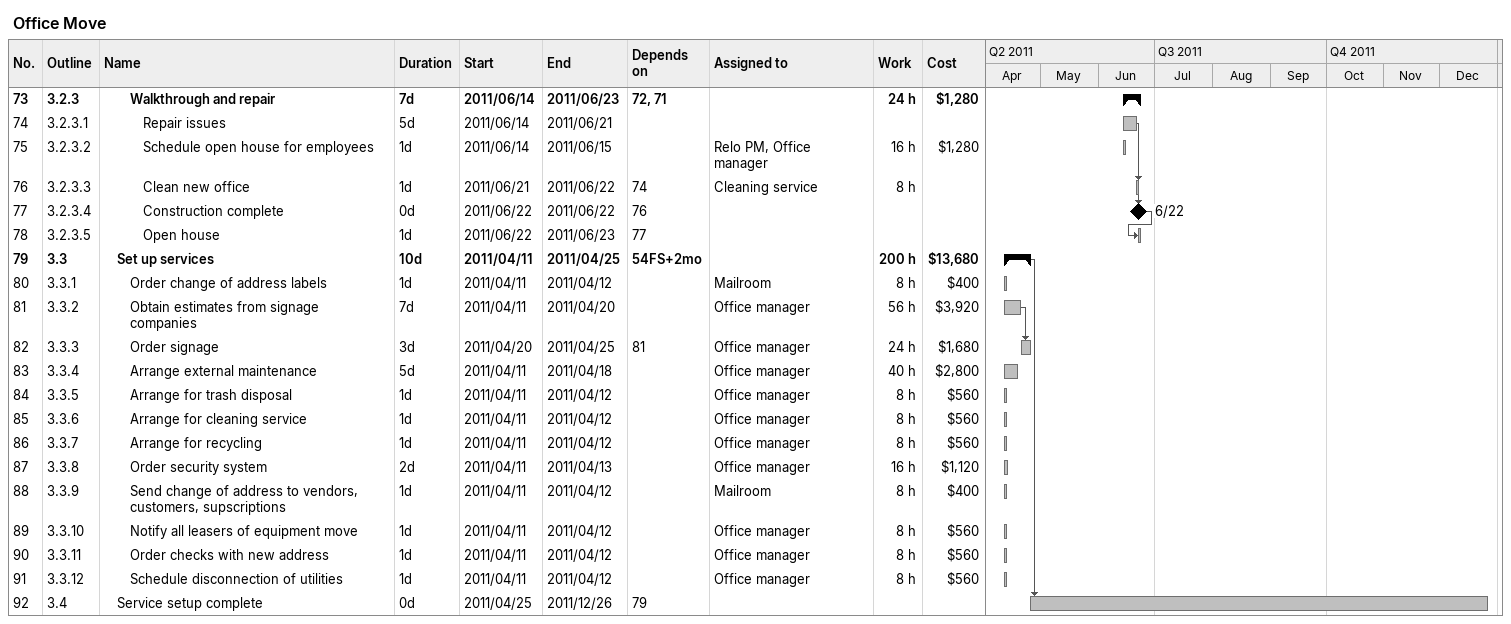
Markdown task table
Office Move

| ID | WBS | Task | Duration | Start | Finish | Predecessors | Resources | Work (h) | Cost ($) |
|---|---|---|---|---|---|---|---|---|---|
| 73 | 3.2.3 | **Walkthrough and repair** | 7d | 2011-06-14 | 2011-06-23 | 72, 71 |  | 24 | 1280 |
| 74 | 3.2.3.1 | Repair issues | 5d | 2011-06-14 | 2011-06-21 |  |  |  |  |
| 75 | 3.2.3.2 | Schedule open house for employees | 1d | 2011-06-14 | 2011-06-15 |  | Relo PM, Office manager | 16 | 1280 |
| 76 | 3.2.3.3 | Clean new office | 1d | 2011-06-21 | 2011-06-22 | 74 | Cleaning service | 8 |  |
| 77 | 3.2.3.4 | Construction complete | 0d | 2011-06-22 | 2011-06-22 | 76 |  |  |  |
| 78 | 3.2.3.5 | Open house | 1d | 2011-06-22 | 2011-06-23 | 77 |  |  |  |
| 79 | 3.3 | **Set up services** | 10d | 2011-04-11 | 2011-04-25 | 54FS+2mo |  | 200 | 13680 |
| 80 | 3.3.1 | Order change of address labels | 1d | 2011-04-11 | 2011-04-12 |  | Mailroom | 8 | 400 |
| 81 | 3.3.2 | Obtain estimates from signage companies | 7d | 2011-04-11 | 2011-04-20 |  | Office manager | 56 | 3920 |
| 82 | 3.3.3 | Order signage | 3d | 2011-04-20 | 2011-04-25 | 81 | Office manager | 24 | 1680 |
| 83 | 3.3.4 | Arrange external maintenance | 5d | 2011-04-11 | 2011-04-18 |  | Office manager | 40 | 2800 |
| 84 | 3.3.5 | Arrange for trash disposal | 1d | 2011-04-11 | 2011-04-12 |  | Office manager | 8 | 560 |
| 85 | 3.3.6 | Arrange for cleaning service | 1d | 2011-04-11 | 2011-04-12 |  | Office manager | 8 | 560 |
| 86 | 3.3.7 | Arrange for recycling | 1d | 2011-04-11 | 2011-04-12 |  | Office manager | 8 | 560 |
| 87 | 3.3.8 | Order security system | 2d | 2011-04-11 | 2011-04-13 |  | Office manager | 16 | 1120 |
| 88 | 3.3.9 | Send change of address to vendors, customers, supscriptions | 1d | 2011-04-11 | 2011-04-12 |  | Mailroom | 8 | 400 |
| 89 | 3.3.10 | Notify all leasers of equipment move | 1d | 2011-04-11 | 2011-04-12 |  | Office manager | 8 | 560 |
| 90 | 3.3.11 | Order checks with new address | 1d | 2011-04-11 | 2011-04-12 |  | Office manager | 8 | 560 |
| 91 | 3.3.12 | Schedule disconnection of utilities | 1d | 2011-04-11 | 2011-04-12 |  | Office manager | 8 | 560 |
| 92 | 3.4 | Service setup complete | 0d | 2011-04-25 | 2011-12-26 | 79 |  |  |  |
